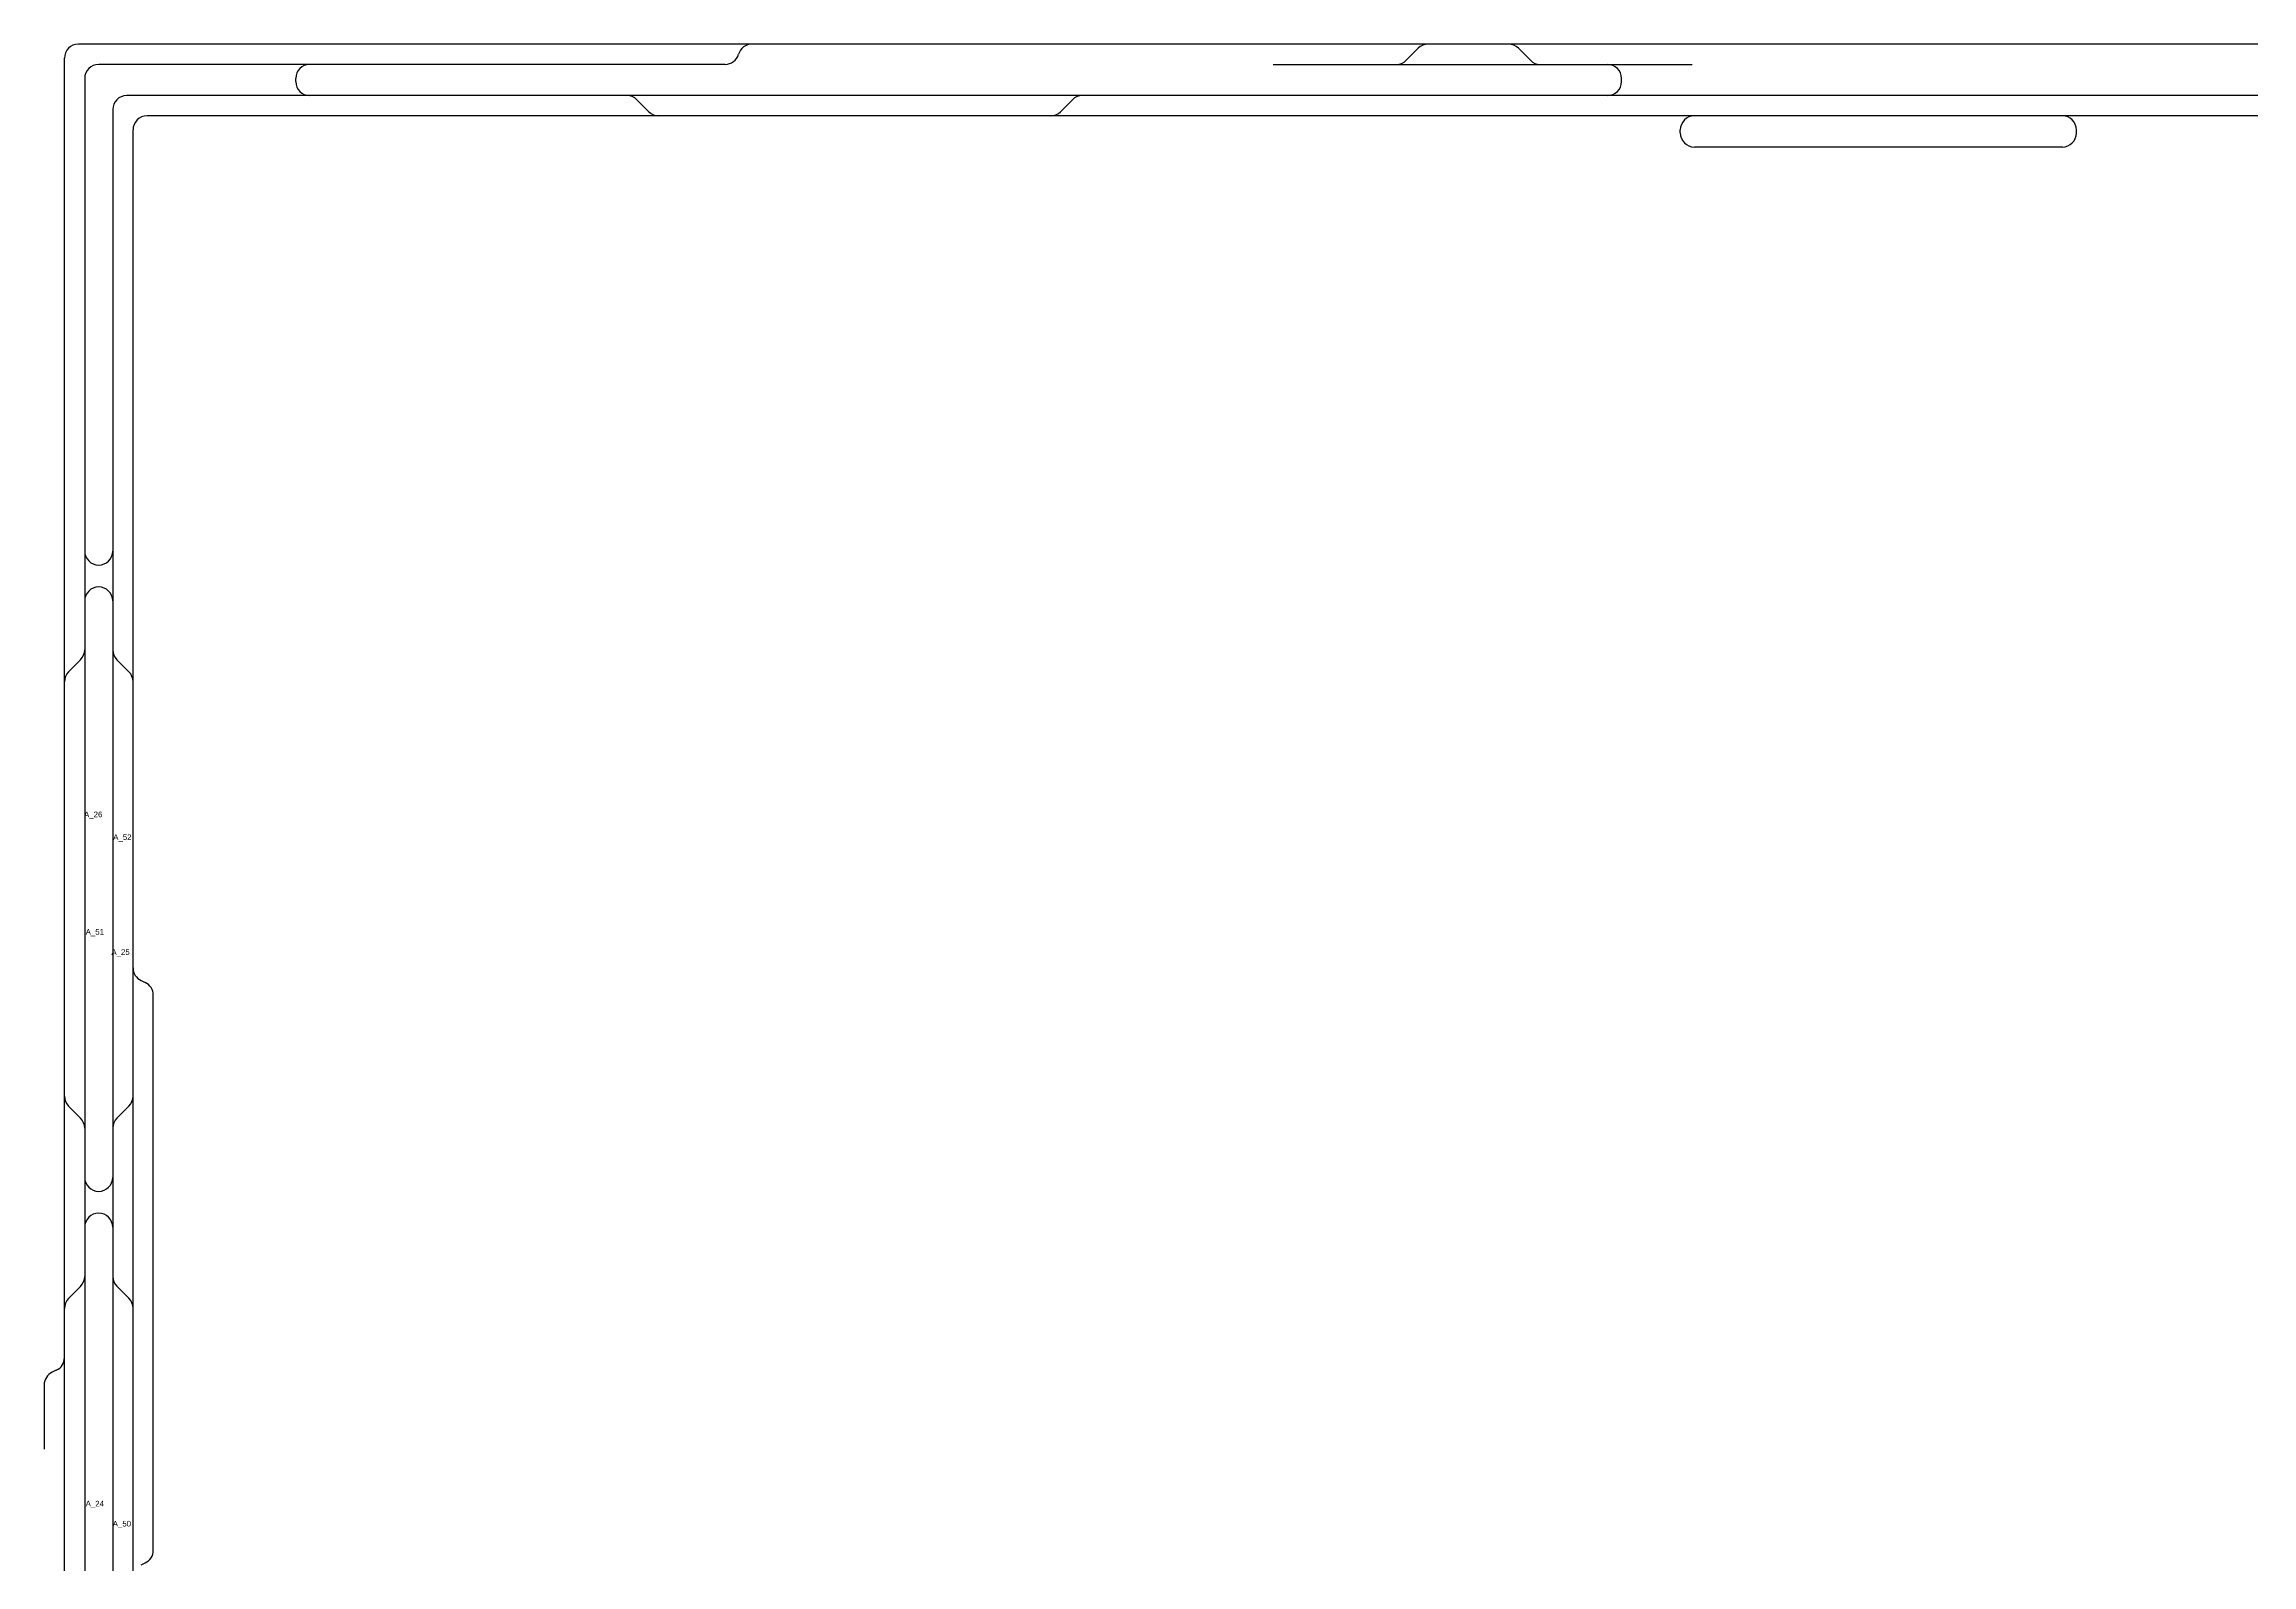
# Model space of a CAD drawing. Header units: millimetres. Extents: x 250 to 269997, y 125 to 199400.
# Drawn here: x 250 to 71043, y 150621 to 199400 of the extents above; entities that cross this region are included whole.
import ezdxf

# ---------------------------------------------------------------- set-up
doc = ezdxf.new("R2010")
doc.units = ezdxf.units.MM
doc.layers.add('L2_AMHS_Rail Center(P2L 7F Upper)', color=6, linetype='Continuous')
doc.layers.add('RJE_TEXT_OB_upp(190522)', color=7, linetype='Continuous')
doc.styles.get("Standard").update_dxf_attribs({"font": 'arial.ttf'})

msp = doc.modelspace()

# ---------------------------------------------------------------- linework, layer by layer
at = {"layer": 'L2_AMHS_Rail Center(P2L 7F Upper)', "lineweight": 30}
for p, q in [((900, 575), (900, 198950)), ((269957, 199400), (1350, 199400)), ((44310, 199268), (43924, 198882)), ((47524, 199268), (47910, 198882)), ((1550, 198300), (1550, 1225)), ((22085, 198750), (2000, 198750)), ((8317, 198200), (8317, 198300)), ((39655, 198750), (53094, 198750)), ((50828, 198200), (50828, 198300)), ((269957, 197750), (2900, 197750)), ((19642, 197232), (19257, 197618)), ((32841, 197232), (33226, 197618)), ((2451, 197300), (2450, 1225)), ((269957, 197100), (3550, 197100)), ((3100, 104968), (3100, 196650)), ((52716, 196550), (52716, 196650)), ((64967, 196100), (53166, 196100)), ((65417, 196550), (65417, 196650)), ((1032, 179268), (1418, 179653)), ((2968, 179268), (2582, 179653)), ((3360, 169363), (3490, 169302)), ((3750, 151090), (3750, 168895)), ((1032, 165336), (1418, 164950)), ((2968, 165336), (2582, 164950)), ((1032, 159167), (1418, 159552)), ((2968, 159171), (2582, 159557)), ((640, 156862), (510, 156802)), ((250, 156393), (250, 154329)), ((3360, 150621), (3490, 150682))]:
    msp.add_line(p, q, dxfattribs=at)
for centre, start, end in [((1350, 198950), 90, 180), ((22085, 199200), 270, 343.87238), ((22949, 198950), 90, 163.87238), ((44628, 198950), 90, 134.99855), ((47206, 198950), 45.00145, 90), ((2000, 198300), 90, 180), ((8767, 198300), 90, 180), ((43606, 199200), 270, 314.99855), ((48228, 199200), 225.00145, 270), ((50378, 198300), 0, 90), ((2900, 197300), 90, 180), ((8767, 198200), 180, 270), ((18938, 197300), 44.93981, 90), ((33544, 197300), 90, 135.06019), ((50378, 198200), 270, 0), ((3550, 196650), 90, 180), ((19960, 197550), 224.93981, 270), ((32522, 197550), 270, 315.06019), ((53166, 196650), 90, 180), ((64967, 196650), 0, 90), ((53166, 196550), 180, 270), ((64967, 196550), 270, 0), ((2000, 183140), 180, 359.8175), ((2000, 181540), 0, 179.90875), ((1100, 179972), 314.93981, 0), ((2900, 179972), 180, 225.06019), ((1350, 178949), 134.93981, 180), ((2650, 178949), 0, 45.06019), ((3550, 169771), 180, 245), ((3300, 168895), 0, 65), ((1350, 165654), 180, 225.06019), ((1100, 164632), 0, 45.06019), ((2900, 164632), 134.93981, 180), ((2650, 165654), 314.93981, 0), ((2000, 163051), 180, 270), ((2000, 163051), 270, 0), ((2000, 161451), 90, 180), ((2000, 161451), 0, 90), ((1100, 159871), 314.93981, 0), ((2900, 159875), 180, 225.06019), ((1350, 158848), 134.93981, 180), ((2650, 158853), 0, 45.06019), ((450, 157270), 295, 0), ((700, 156394), 115, 180.08864), ((3300, 151090), 295, 0)]:
    msp.add_arc(centre, 450, start, end, dxfattribs=at)

# ---------------------------------------------------------------- texts
at = {"layer": 'RJE_TEXT_OB_upp(190522)'}
for s, p in [('A_26', (1530, 174602)), ('A_52', (2465, 173875)), ('A_51', (1581, 170834)), ('A_25', (2406, 170188)), ('A_24', (1581, 152495)), ('A_50', (2449, 151852))]:
    msp.add_text(s, height=180, dxfattribs=at).set_placement(p)

doc.saveas('drawing.dxf')
